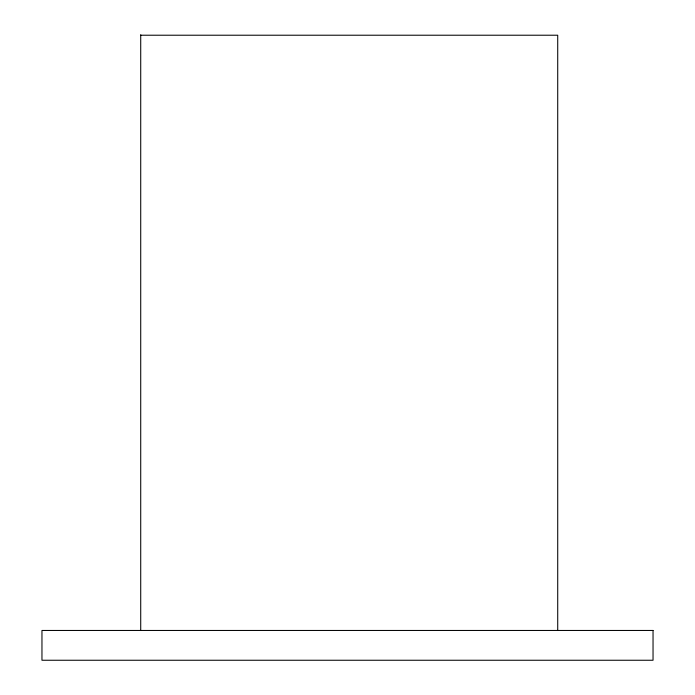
<?xml version="1.0" encoding="UTF-8"?>
<svg xmlns="http://www.w3.org/2000/svg" width="695" height="695" viewBox="0 0 695 695"><rect width="100%" height="100%" fill="white"/><g stroke="black" fill="none" stroke-linecap="round" stroke-linejoin="round"><path stroke-width="1.04" d="M140.72 35.219L557.72 35.219L557.72 630.461M140.72 34.75L140.72 630.461M653.039 630.461L41.961 630.461L41.961 660.25L653.039 660.25L653.039 630.461"/></g></svg>
